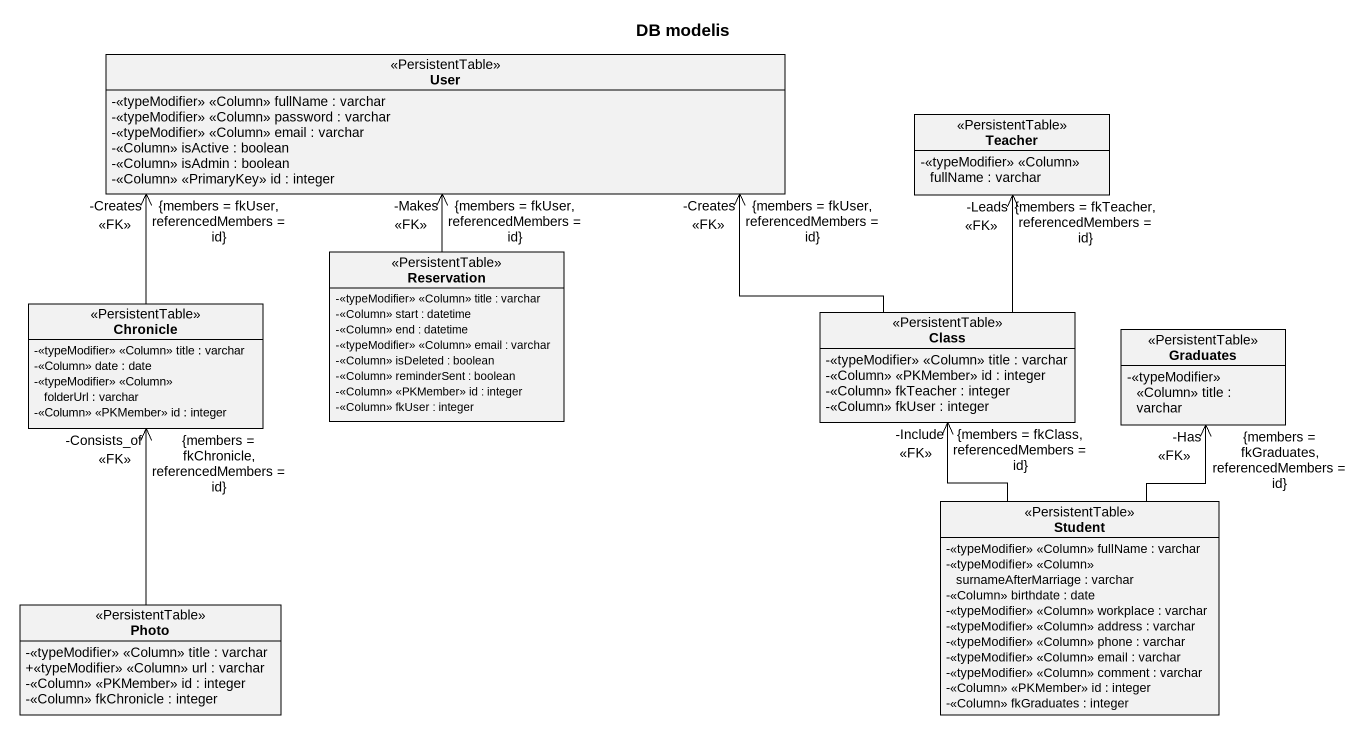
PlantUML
@startuml
title DB modelis
hide circle
hide empty members
skinparam classAttributeIconSize 0
class User <<PersistentTable>> {
  -<<typeModifier>> <<Column>> fullName : varchar
  -<<typeModifier>> <<Column>> password : varchar
  -<<typeModifier>> <<Column>> email : varchar
  -<<Column>> isActive : boolean
  -<<Column>> isAdmin : boolean
  -<<Column>> <<PrimaryKey>> id : integer
}
class Teacher <<PersistentTable>> {
  -<<typeModifier>> <<Column>> fullName : varchar
}
class Reservation <<PersistentTable>> {
  -<<typeModifier>> <<Column>> title : varchar
  -<<Column>> start : datetime
  -<<Column>> end : datetime
  -<<typeModifier>> <<Column>> email : varchar
  -<<Column>> isDeleted : boolean
  -<<Column>> reminderSent : boolean
  -<<Column>> <<PKMember>> id : integer
  -<<Column>> fkUser : integer
}
class Chronicle <<PersistentTable>> {
  -<<typeModifier>> <<Column>> title : varchar
  -<<Column>> date : date
  -<<typeModifier>> <<Column>> folderUrl : varchar
  -<<Column>> <<PKMember>> id : integer
}
class "Class" as Class_ <<PersistentTable>> {
  -<<typeModifier>> <<Column>> title : varchar
  -<<Column>> <<PKMember>> id : integer
  -<<Column>> fkTeacher : integer
  -<<Column>> fkUser : integer
}
class Graduates <<PersistentTable>> {
  -<<typeModifier>> <<Column>> title : varchar
}
class Student <<PersistentTable>> {
  -<<typeModifier>> <<Column>> fullName : varchar
  -<<typeModifier>> <<Column>> surnameAfterMarriage : varchar
  -<<Column>> birthdate : date
  -<<typeModifier>> <<Column>> workplace : varchar
  -<<typeModifier>> <<Column>> address : varchar
  -<<typeModifier>> <<Column>> phone : varchar
  -<<typeModifier>> <<Column>> email : varchar
  -<<typeModifier>> <<Column>> comment : varchar
  -<<Column>> <<PKMember>> id : integer
  -<<Column>> fkGraduates : integer
}
class Photo <<PersistentTable>> {
  -<<typeModifier>> <<Column>> title : varchar
  +<<typeModifier>> <<Column>> url : varchar
  -<<Column>> <<PKMember>> id : integer
  -<<Column>> fkChronicle : integer
}
Reservation -up-> "-Makes\n<<FK>>\n{members = fkUser, referencedMembers = id}" User
Chronicle -up-> "-Creates\n<<FK>>\n{members = fkUser, referencedMembers = id}" User
Class_ -left-> "-Creates\n<<FK>>\n{members = fkUser, referencedMembers = id}" User
Class_ -up-> "-Leads\n<<FK>>\n{members = fkTeacher, referencedMembers = id}" Teacher
Student -up-> "-Include\n<<FK>>\n{members = fkClass, referencedMembers = id}" Class_
Student -up-> "-Has\n<<FK>>\n{members = fkGraduates, referencedMembers = id}" Graduates
Photo -up-> "-Consists_of\n<<FK>>\n{members = fkChronicle, referencedMembers = id}" Chronicle
@enduml
